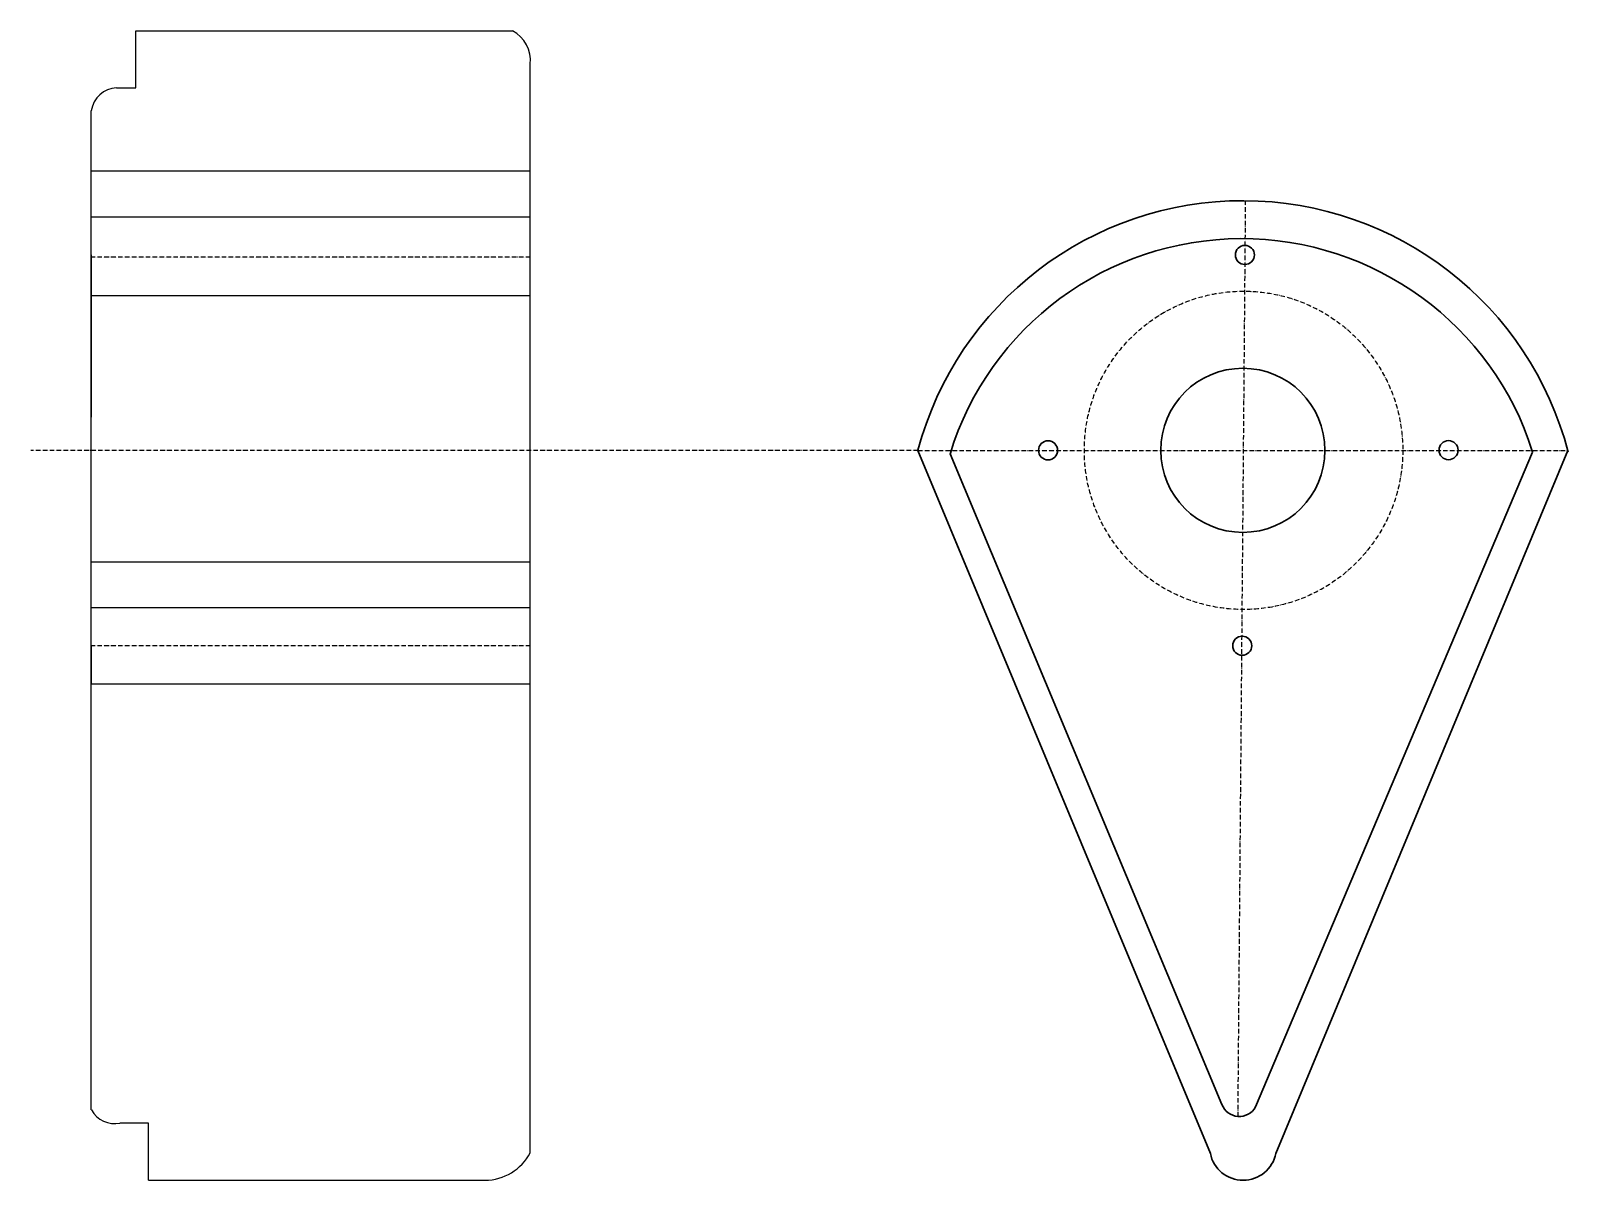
# Model space of a CAD drawing. Header units: millimetres. Extents: x 176 to 4204, y 337 to 3349.
import ezdxf

# ---------------------------------------------------------------- set-up
doc = ezdxf.new("R2010")
doc.units = ezdxf.units.MM
doc.linetypes.add('ACAD_ISO10W100', pattern=[18, 12, -3, 0, -3])
doc.layers.add('Контру', color=7, linetype='Continuous', lineweight=30)
doc.layers.add('Круг', color=150, linetype='ACAD_ISO10W100')
doc.layers.add('Оси', color=100, linetype='ACAD_ISO10W100')

msp = doc.modelspace()

# ---------------------------------------------------------------- linework, layer by layer
for p, q in [((451.1, 3199.3), (451.1, 3349.3)), ((451.1, 3349.3), (1438.5, 3349.3)), ((1484.8, 3082.5), (1484.8, 3262)), ((401.1, 3199.3), (451.1, 3199.3)), ((334.8, 2686.8), (334.8, 3139.7)), ((1484.8, 2755.9), (1484.8, 3082.5)), ((334.8, 2861.8), (334.8, 2981.8)), ((334.8, 2981.8), (1484.8, 2981.8)), ((334.8, 2761.8), (334.8, 2861.8)), ((334.8, 2861.8), (1484.8, 2861.8)), ((334.8, 2761.8), (334.8, 2661.8)), ((334.8, 2755.9), (334.8, 2655.9)), ((1484.8, 408.8), (1484.8, 2755.9)), ((334.8, 521.4), (334.8, 2686.8)), ((334.8, 2686.8), (334.8, 2536.8)), ((334.8, 2655.9), (1484.8, 2655.9)), ((334.8, 2536.8), (334.8, 2336.8)), ((2936.2, 2249.7), (2936.2, 2249.7)), ((3770.4, 2249.7), (3770.4, 2249.7)), ((334.8, 1837.6), (334.8, 1957.6)), ((334.8, 1957.6), (1484.8, 1957.6)), ((334.8, 1737.6), (334.8, 1837.6)), ((334.8, 1837.6), (1484.8, 1837.6)), ((334.8, 1737.6), (334.8, 1637.6)), ((334.8, 1637.6), (1484.8, 1637.6)), ((484.8, 486.8), (409.8, 486.8)), ((484.8, 336.8), (484.8, 486.8)), ((484.8, 336.8), (1366.2, 336.8))]:
    msp.add_line(p, q)
for centre, radius, start, end in [((1396.2, 3270.9), 89, 354.2392, 61.707), ((403, 3130.6), 68.8, 91.5766, 172.3783), ((396.1, 555.5), 70.1, 209.1829, 281.3309), ((1364.2, 473.9), 137.1, 270.8283, 331.6546)]:
    msp.add_arc(centre, radius, start, end)
at = {"layer": 'Контру'}
for p, q in [((2500.3, 2249.7), (3266.4, 407.1)), ((2584.4, 2240.1), (3296.8, 535.7)), ((4110.7, 2245.3), (3384.9, 529.2)), ((4202.6, 2249.7), (3437.9, 407.1))]:
    msp.add_line(p, q, dxfattribs=at)
for centre, radius in [((3356.8, 2761.8), 25), ((3351.4, 2249.7), 215.1), ((2841.2, 2249.7), 25), ((3890.4, 2250.1), 25), ((3349.8, 1737.6), 25)]:
    msp.add_circle(centre, radius, dxfattribs=at)
for centre, radius, start, end in [((3351.4, 2023.3), 880.7, 14.5508, 165.1022), ((3348.3, 2005.3), 799.2, 17.4723, 162.9185), ((3342.3, 552.5), 48.6, 200.1824, 331.3504), ((3352.1, 424.3), 87.5, 191.3286, 348.6714)]:
    msp.add_arc(centre, radius, start, end, dxfattribs=at)
at = {"layer": 'Круг'}
msp.add_circle((3353.3, 2249.7), 417.1, dxfattribs=at)
at = {"layer": 'Оси'}
for p, q in [((3338.8, 504.1), (3358.8, 2904)), ((1484.8, 2755.9), (334.8, 2755.9)), ((2500.3, 2249.7), (176.1, 2249.7)), ((2500.3, 2249.7), (4202.6, 2249.7)), ((1484.8, 1737.6), (334.8, 1737.6))]:
    msp.add_line(p, q, dxfattribs=at)

doc.saveas('drawing.dxf')
